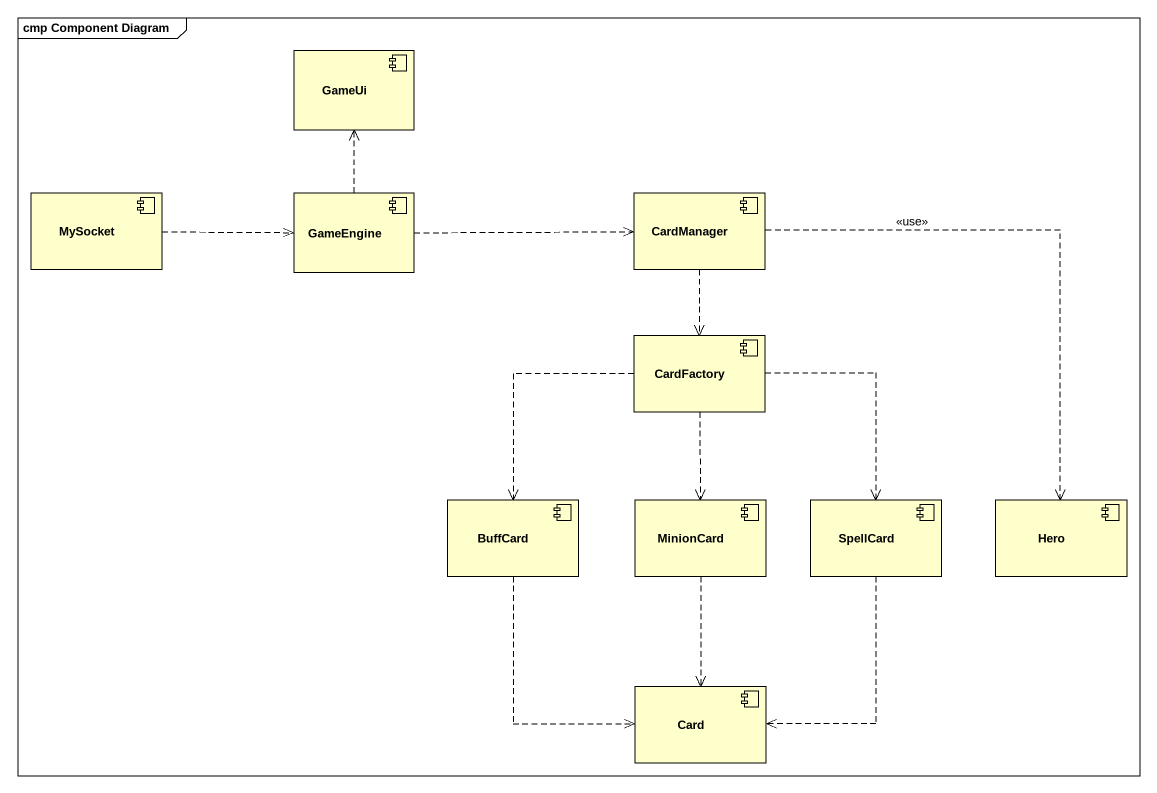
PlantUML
@startuml
mainframe cmp Component Diagram
component GameUi
component MySocket
component GameEngine
component CardManager
component CardFactory
component BuffCard
component MinionCard
component SpellCard
component Hero
component "Card" as Card_
MySocket .right.> GameEngine
GameEngine .up.> GameUi
GameEngine .right.> CardManager
CardManager ..> CardFactory
CardFactory ..> BuffCard
CardFactory ..> MinionCard
CardFactory ..> SpellCard
BuffCard ..> Card_
MinionCard ..> Card_
SpellCard ..> Card_
Hero <.up. CardManager : <<use>>
@enduml
